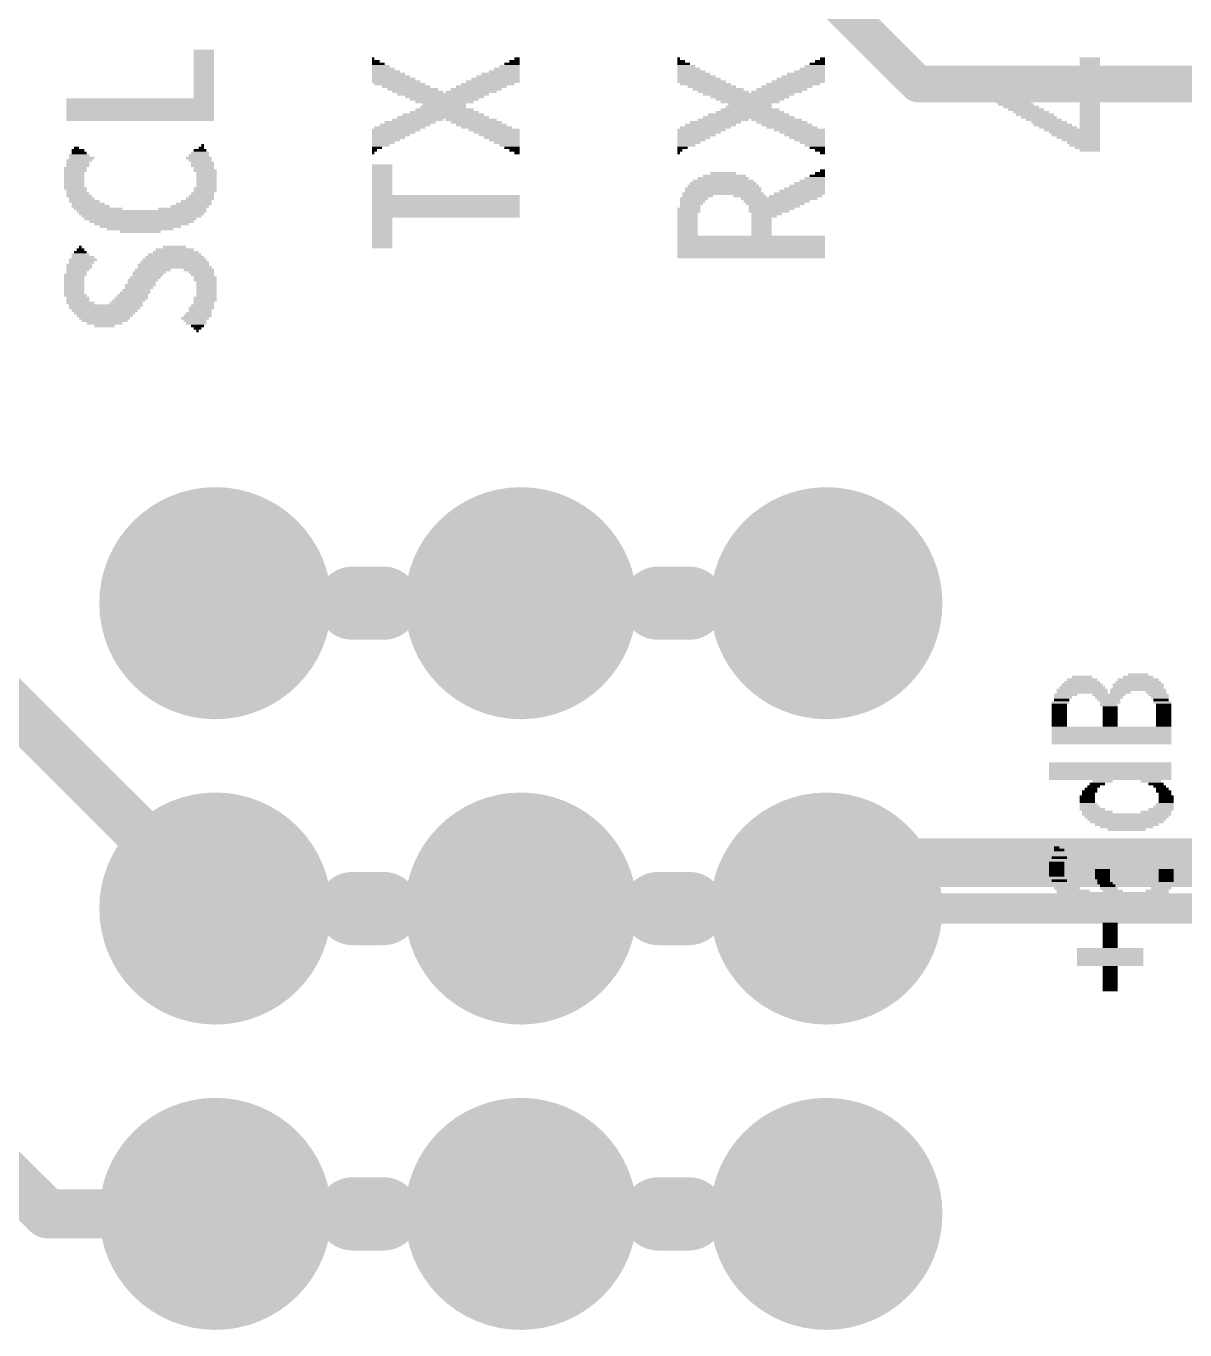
# Model space of a CAD drawing. Extents: x -11 to 71.5, y -12.5 to 39.9.
# Drawn here: x 3.89 to 13.52, y 9.45 to 20.29 of the extents above; entities that cross this region are included whole.
import ezdxf

# ---------------------------------------------------------------- set-up
doc = ezdxf.new("R2010")
doc.units = 0
for name, color, linetype in [('1', 12, 'CONTINUOUS'), ('16', 132, 'CONTINUOUS'), ('17', 110, 'CONTINUOUS'), ('21', 40, 'CONTINUOUS')]:
    doc.layers.add(name, color=color, linetype=linetype)

# ---------------------------------------------------------------- blocks, each defined once
blk = doc.blocks.new('ROUNDP')
at = {"const_width": 0.5}
blk.add_lwpolyline([(0, -0.25, 1), (0, 0.25, 1), (0, -0.25)], format="xyb", dxfattribs=at)
blk = doc.blocks.new('RECT')
blk.add_solid([(-0.5, -0.5), (0.5, -0.5), (-0.5, 0.5), (0.5, 0.5)])

msp = doc.modelspace()

# ---------------------------------------------------------------- linework, layer by layer
at = {"layer": '1'}
for points, const_width in [([(5.461, 12.954), (0.762, 17.653)], 0.4064), ([(13.843, 12.954), (10.541, 12.954)], 0.254)]:
    msp.add_lwpolyline(points, dxfattribs=dict(at, const_width=const_width))
for points, const_width in [([(5.3892, 12.8822, 1), (5.5328, 13.0258)], 0.2032), ([(10.541, 13.0175, 1), (10.541, 12.8905)], 0.127)]:
    msp.add_lwpolyline(points, format="xyb", dxfattribs=dict(at, const_width=const_width))
at = {"layer": '16'}
for points, const_width in [([(11.303, 19.812), (9.906, 21.209)], 0.3048), ([(16.002, 19.812), (11.303, 19.812)], 0.3048), ([(10.922, 13.335), (10.541, 12.954)], 0.4064), ([(22.225, 13.335), (10.922, 13.335)], 0.4064), ([(8.001, 12.954), (5.461, 12.954)], 0.4064), ([(10.541, 12.954), (8.001, 12.954)], 0.4064), ([(2.667, 11.811), (4.064, 10.414)], 0.4064), ([(4.064, 10.414), (5.461, 10.414)], 0.4064), ([(5.461, 10.414), (8.001, 10.414)], 0.4064), ([(8.001, 10.414), (10.541, 10.414)], 0.4064)]:
    msp.add_lwpolyline(points, dxfattribs=dict(at, const_width=const_width))
for points, const_width in [([(11.303, 19.8882, 1), (11.303, 19.7358)], 0.1524), ([(11.2491, 19.7581, 1), (11.3569, 19.8659)], 0.1524), ([(10.922, 13.4366, 1), (10.922, 13.2334)], 0.2032), ([(10.9938, 13.2632, 1), (10.8502, 13.4068)], 0.2032), ([(5.461, 13.0556, 1), (5.461, 12.8524)], 0.2032), ([(8.001, 13.0556, 1), (8.001, 12.8524)], 0.2032), ([(8.001, 12.8524, 1), (8.001, 13.0556)], 0.2032), ([(10.4692, 13.0258, 1), (10.6128, 12.8822)], 0.2032), ([(10.541, 12.8524, 1), (10.541, 13.0556)], 0.2032), ([(4.064, 10.5156, 1), (4.064, 10.3124)], 0.2032), ([(3.9922, 10.3422, 1), (4.1358, 10.4858)], 0.2032), ([(5.461, 10.5156, 1), (5.461, 10.3124)], 0.2032), ([(5.461, 10.3124, 1), (5.461, 10.5156)], 0.2032), ([(8.001, 10.5156, 1), (8.001, 10.3124)], 0.2032), ([(8.001, 10.3124, 1), (8.001, 10.5156)], 0.2032), ([(10.541, 10.3124, 1), (10.541, 10.5156)], 0.2032)]:
    msp.add_lwpolyline(points, format="xyb", dxfattribs=dict(at, const_width=const_width))
at = {"layer": '21', "const_width": 0.6096}
for points in [[(6.604, 15.494), (6.858, 15.494)], [(9.144, 15.494), (9.398, 15.494)], [(6.604, 12.954), (6.858, 12.954)], [(9.144, 12.954), (9.398, 12.954)], [(6.604, 10.414), (6.858, 10.414)], [(9.144, 10.414), (9.398, 10.414)]]:
    msp.add_lwpolyline(points, dxfattribs=at)
at = {"layer": '21', "const_width": 0.3048}
for points in [[(6.604, 15.6464, 1), (6.604, 15.3416)], [(6.858, 15.3416, 1), (6.858, 15.6464)], [(9.144, 15.6464, 1), (9.144, 15.3416)], [(9.398, 15.3416, 1), (9.398, 15.6464)], [(6.604, 13.1064, 1), (6.604, 12.8016)], [(6.858, 12.8016, 1), (6.858, 13.1064)], [(9.144, 13.1064, 1), (9.144, 12.8016)], [(9.398, 12.8016, 1), (9.398, 13.1064)], [(6.604, 10.5664, 1), (6.604, 10.2616)], [(6.858, 10.2616, 1), (6.858, 10.5664)], [(9.144, 10.5664, 1), (9.144, 10.2616)], [(9.398, 10.2616, 1), (9.398, 10.5664)]]:
    msp.add_lwpolyline(points, format="xyb", dxfattribs=at)

# ---------------------------------------------------------------- block references
at = {"layer": '17', "xscale": 1.9304, "yscale": 1.9304}
for p, rotation in [((5.461, 15.494), 90), ((5.461, 15.494), 90), ((8.001, 15.494), 90), ((8.001, 15.494), 90), ((10.541, 15.494), 90), ((10.541, 15.494), 90), ((5.461, 12.954), 270), ((5.461, 12.954), 270), ((8.001, 12.954), 270), ((8.001, 12.954), 270), ((10.541, 12.954), 270), ((10.541, 12.954), 270), ((5.461, 10.414), 90), ((5.461, 10.414), 90), ((8.001, 10.414), 90), ((8.001, 10.414), 90), ((10.541, 10.414), 90), ((10.541, 10.414), 90)]:
    msp.add_blockref('ROUNDP', p, dxfattribs=dict(at, rotation=rotation))
at = {"layer": '21', "yscale": 0.0212}
for p, xscale in [((5.3655, 20.0864), 0.1693), ((5.3655, 20.0652), 0.1693), ((5.3655, 20.044), 0.1693), ((5.3655, 20.0229), 0.1693), ((5.3655, 20.0017), 0.1693), ((5.3655, 19.9805), 0.1693), ((5.3655, 19.9594), 0.1693), ((6.7731, 20.0229), 0.0212), ((6.7942, 20.0017), 0.0635), ((6.8154, 19.9805), 0.1058), ((6.8366, 19.9594), 0.1482), ((7.9054, 19.9594), 0.1693), ((7.9266, 19.9805), 0.127), ((7.9478, 20.0017), 0.0847), ((7.9689, 20.0229), 0.0423), ((9.3341, 20.0017), 0.0635), ((9.313, 20.0229), 0.0212), ((9.3553, 19.9805), 0.1058), ((9.3765, 19.9594), 0.1482), ((10.4453, 19.9594), 0.1693), ((10.4665, 19.9805), 0.127), ((10.4877, 20.0017), 0.0847), ((10.5088, 20.0229), 0.0423), ((12.7312, 20.0229), 0.1693), ((12.7312, 20.0017), 0.1693), ((12.7312, 19.9805), 0.1693), ((12.7312, 19.9594), 0.1693), ((5.3655, 19.9382), 0.1693), ((5.3655, 19.917), 0.1693), ((5.3655, 19.8959), 0.1693), ((5.3655, 19.8747), 0.1693), ((5.3655, 19.8535), 0.1693), ((6.9212, 19.8747), 0.3175), ((6.8577, 19.9382), 0.1905), ((6.8789, 19.917), 0.2328), ((6.9001, 19.8959), 0.2752), ((6.9424, 19.8535), 0.3598), ((7.789, 19.8535), 0.4022), ((7.8102, 19.8747), 0.3598), ((7.8314, 19.8959), 0.3175), ((7.8631, 19.917), 0.254), ((7.8843, 19.9382), 0.2117), ((9.3976, 19.9382), 0.1905), ((9.4188, 19.917), 0.2328), ((9.44, 19.8959), 0.2752), ((9.4611, 19.8747), 0.3175), ((9.4823, 19.8535), 0.3598), ((10.3289, 19.8535), 0.4022), ((10.3501, 19.8747), 0.3598), ((10.3713, 19.8959), 0.3175), ((10.403, 19.917), 0.254), ((10.4242, 19.9382), 0.2117), ((12.4561, 19.8959), 1.2276), ((12.4561, 19.8747), 1.2276), ((12.4561, 19.8535), 1.2276), ((12.7312, 19.9382), 0.1693), ((12.7312, 19.917), 0.1693), ((5.3655, 19.8324), 0.1693), ((5.3655, 19.8112), 0.1693), ((5.3655, 19.79), 0.1693), ((5.3655, 19.7689), 0.1693), ((5.3655, 19.7477), 0.1693), ((6.9636, 19.8324), 0.4021), ((6.9953, 19.8112), 0.4233), ((7.0482, 19.79), 0.4022), ((7.1011, 19.7689), 0.4233), ((7.1435, 19.7477), 0.4233), ((7.5879, 19.7477), 0.4233), ((7.6303, 19.7689), 0.4233), ((7.6726, 19.79), 0.4233), ((7.7255, 19.8112), 0.4445), ((7.7679, 19.8324), 0.4445), ((9.5035, 19.8324), 0.4022), ((9.5352, 19.8112), 0.4233), ((9.5881, 19.79), 0.4022), ((9.641, 19.7689), 0.4233), ((9.6834, 19.7477), 0.4233), ((10.1278, 19.7477), 0.4233), ((10.1702, 19.7689), 0.4233), ((10.2125, 19.79), 0.4233), ((10.2654, 19.8112), 0.4445), ((10.3078, 19.8324), 0.4445), ((12.4561, 19.8324), 1.2276), ((12.4561, 19.8112), 1.2276), ((12.4561, 19.79), 1.2276), ((12.4561, 19.7689), 1.2276), ((12.4561, 19.7477), 1.2276), ((4.8364, 19.6842), 1.2276), ((4.8364, 19.663), 1.2276), ((4.8364, 19.6419), 1.2276), ((4.8364, 19.6207), 1.2276), ((5.3655, 19.7265), 0.1693), ((5.3655, 19.7054), 0.1693), ((7.3551, 19.7265), 0.762), ((7.3657, 19.7054), 0.6561), ((7.3657, 19.6842), 0.5715), ((7.3657, 19.663), 0.4868), ((7.3551, 19.6207), 0.381), ((7.3657, 19.6419), 0.3598), ((9.895, 19.7265), 0.762), ((9.9056, 19.7054), 0.6561), ((9.9056, 19.6842), 0.5715), ((9.9056, 19.663), 0.4868), ((9.895, 19.6207), 0.381), ((9.9056, 19.6419), 0.3598), ((12.4561, 19.7265), 1.2276), ((12.0116, 19.7054), 0.2963), ((12.0539, 19.6842), 0.2963), ((12.0963, 19.663), 0.2963), ((12.1174, 19.6419), 0.2963), ((12.1598, 19.6207), 0.2963), ((12.7312, 19.7054), 0.1693), ((12.7312, 19.6842), 0.1693), ((12.7312, 19.663), 0.1693), ((12.7312, 19.6419), 0.1693), ((12.7312, 19.6207), 0.1693), ((4.8364, 19.5995), 1.2276), ((4.8364, 19.5784), 1.2276), ((4.8364, 19.5572), 1.2276), ((4.8364, 19.536), 1.2276), ((4.8364, 19.5149), 1.2276), ((7.1435, 19.5149), 0.4233), ((7.3551, 19.536), 0.762), ((7.3551, 19.5572), 0.6773), ((7.3657, 19.5784), 0.5715), ((7.3657, 19.5995), 0.4868), ((7.5879, 19.5149), 0.4233), ((9.6834, 19.5149), 0.4233), ((9.895, 19.536), 0.762), ((9.895, 19.5572), 0.6773), ((9.9056, 19.5784), 0.5715), ((9.9056, 19.5995), 0.4868), ((10.1278, 19.5149), 0.4233), ((12.2021, 19.5995), 0.2963), ((12.2444, 19.5784), 0.2963), ((12.2762, 19.5572), 0.3175), ((12.3079, 19.536), 0.2963), ((12.3503, 19.5149), 0.2963), ((12.7312, 19.5995), 0.1693), ((12.7312, 19.5784), 0.1693), ((12.7312, 19.5572), 0.1693), ((12.7312, 19.536), 0.1693), ((12.7312, 19.5149), 0.1693), ((6.9636, 19.4302), 0.4021), ((6.9424, 19.4091), 0.3598), ((6.9953, 19.4514), 0.4233), ((7.0376, 19.4726), 0.4233), ((7.08, 19.4937), 0.4233), ((7.6303, 19.4937), 0.4233), ((7.6726, 19.4726), 0.4233), ((7.7149, 19.4514), 0.4233), ((7.7784, 19.4302), 0.4233), ((7.7996, 19.4091), 0.381), ((9.5035, 19.4302), 0.4022), ((9.4823, 19.4091), 0.3598), ((9.5352, 19.4514), 0.4233), ((9.5775, 19.4726), 0.4233), ((9.6199, 19.4937), 0.4233), ((10.1702, 19.4937), 0.4233), ((10.2125, 19.4726), 0.4233), ((10.2548, 19.4514), 0.4233), ((10.3183, 19.4302), 0.4233), ((10.3395, 19.4091), 0.381), ((12.3926, 19.4937), 0.2963), ((12.4243, 19.4726), 0.3175), ((12.4667, 19.4514), 0.3175), ((12.5831, 19.4302), 0.4657), ((12.6042, 19.4091), 0.4233), ((12.7312, 19.4937), 0.1693), ((12.7312, 19.4726), 0.1693), ((12.7312, 19.4514), 0.1693), ((5.355, 19.3032), 0.0212), ((6.9212, 19.3879), 0.3175), ((6.9001, 19.3667), 0.2752), ((6.8789, 19.3456), 0.2328), ((6.8577, 19.3244), 0.1905), ((6.8366, 19.3032), 0.1482), ((7.8208, 19.3879), 0.3387), ((7.8419, 19.3667), 0.2963), ((7.8631, 19.3456), 0.254), ((7.8843, 19.3244), 0.2117), ((7.9054, 19.3032), 0.1693), ((9.4611, 19.3879), 0.3175), ((9.44, 19.3667), 0.2752), ((9.4188, 19.3456), 0.2328), ((9.3976, 19.3244), 0.1905), ((9.3765, 19.3032), 0.1482), ((10.3607, 19.3879), 0.3387), ((10.3818, 19.3667), 0.2963), ((10.403, 19.3456), 0.254), ((10.4242, 19.3244), 0.2117), ((10.4453, 19.3032), 0.1693), ((12.6148, 19.3879), 0.4022), ((12.636, 19.3667), 0.3598), ((12.6572, 19.3456), 0.3175), ((12.6783, 19.3244), 0.2752), ((12.6889, 19.3032), 0.254), ((4.3496, 19.1974), 0.2117), ((4.3284, 19.2186), 0.1693), ((4.3178, 19.2609), 0.1058), ((4.3284, 19.2397), 0.127), ((4.3072, 19.2821), 0.0423), ((5.3232, 19.1974), 0.2117), ((5.3232, 19.2186), 0.1693), ((5.3338, 19.2397), 0.1482), ((5.3338, 19.2609), 0.1058), ((5.3444, 19.2821), 0.0423), ((6.8048, 19.2821), 0.0847), ((6.7836, 19.2609), 0.0423), ((6.7731, 19.2397), 0.0212), ((7.9266, 19.2821), 0.127), ((7.9478, 19.2609), 0.0847), ((7.9689, 19.2397), 0.0423), ((9.3447, 19.2821), 0.0847), ((9.3235, 19.2609), 0.0423), ((9.313, 19.2397), 0.0212), ((10.4665, 19.2821), 0.127), ((10.4877, 19.2609), 0.0847), ((10.5088, 19.2397), 0.0423), ((12.7101, 19.2821), 0.2117), ((12.7312, 19.2609), 0.1693), ((4.2967, 19.1127), 0.1905), ((4.2967, 19.0916), 0.1905), ((4.3284, 19.1762), 0.2117), ((4.3178, 19.1551), 0.1905), ((4.3178, 19.1339), 0.1905), ((5.3338, 19.1762), 0.1905), ((5.355, 19.1551), 0.1905), ((5.355, 19.1339), 0.1905), ((5.3655, 19.1127), 0.1693), ((5.3761, 19.0916), 0.1905), ((6.8471, 19.1339), 0.1693), ((6.8471, 19.1127), 0.1693), ((6.8471, 19.0916), 0.1693), ((10.5088, 19.0916), 0.0423), ((4.2861, 19.0704), 0.1693), ((4.2861, 19.0492), 0.1693), ((4.2861, 19.0281), 0.1693), ((4.2861, 19.0069), 0.1693), ((4.2861, 18.9857), 0.1693), ((5.3867, 19.0704), 0.1693), ((5.3867, 19.0492), 0.1693), ((5.3867, 19.0281), 0.1693), ((5.3867, 19.0069), 0.1693), ((5.3867, 18.9857), 0.1693), ((6.8471, 19.0704), 0.1693), ((6.8471, 19.0492), 0.1693), ((6.8471, 19.0281), 0.1693), ((6.8471, 19.0069), 0.1693), ((6.8471, 18.9857), 0.1693), ((9.6834, 18.9857), 0.5503), ((9.6834, 19.0069), 0.508), ((9.6834, 19.0281), 0.4233), ((9.6939, 19.0492), 0.3598), ((9.6834, 19.0704), 0.2117), ((10.403, 18.9857), 0.254), ((10.4242, 19.0069), 0.2117), ((10.4453, 19.0281), 0.1693), ((10.4665, 19.0492), 0.127), ((10.4877, 19.0704), 0.0847), ((4.2861, 18.9646), 0.1693), ((4.2967, 18.9434), 0.1905), ((4.3072, 18.9222), 0.1693), ((4.3178, 18.9011), 0.1905), ((4.3284, 18.8799), 0.2117), ((5.3444, 18.8799), 0.2117), ((5.355, 18.9011), 0.1905), ((5.3761, 18.9434), 0.1905), ((5.3761, 18.9222), 0.1905), ((5.3867, 18.9646), 0.1693), ((6.8471, 18.9646), 0.1693), ((6.8471, 18.9434), 0.1693), ((6.8471, 18.9222), 0.1693), ((6.8471, 18.9011), 0.1693), ((7.3763, 18.8799), 1.2276), ((9.4717, 18.8799), 0.254), ((9.6834, 18.9011), 0.6773), ((9.6834, 18.9434), 0.635), ((9.6834, 18.9222), 0.635), ((9.6834, 18.9646), 0.5926), ((9.9056, 18.8799), 0.2752), ((10.2866, 18.8799), 0.4445), ((10.3183, 18.9011), 0.4233), ((10.3395, 18.9222), 0.381), ((10.3607, 18.9434), 0.3387), ((10.3818, 18.9646), 0.2963), ((4.3496, 18.8587), 0.2117), ((4.3707, 18.8376), 0.254), ((4.4025, 18.8164), 0.2752), ((4.4237, 18.7952), 0.3175), ((4.4872, 18.7741), 0.4022), ((4.847, 18.7529), 1.0795), ((5.1856, 18.7741), 0.4021), ((5.2491, 18.7952), 0.3175), ((5.2809, 18.8164), 0.2963), ((5.302, 18.8376), 0.254), ((5.3338, 18.8587), 0.2328), ((7.3763, 18.8587), 1.2276), ((7.3763, 18.8376), 1.2276), ((7.3763, 18.8164), 1.2276), ((7.3763, 18.7952), 1.2276), ((7.3763, 18.7741), 1.2276), ((7.3763, 18.7529), 1.2276), ((9.3976, 18.7741), 0.1905), ((9.3976, 18.7529), 0.1905), ((9.4294, 18.8376), 0.2117), ((9.4188, 18.8164), 0.1905), ((9.44, 18.8587), 0.2328), ((9.4082, 18.7952), 0.1693), ((10.149, 18.8587), 0.635), ((10.1278, 18.8376), 0.5503), ((10.1173, 18.8164), 0.4868), ((10.0643, 18.7529), 0.3387), ((10.1067, 18.7952), 0.4233), ((10.0855, 18.7741), 0.381), ((4.847, 18.7318), 1.0371), ((4.847, 18.7106), 0.9948), ((4.8364, 18.6894), 0.9313), ((4.847, 18.6683), 0.8678), ((4.847, 18.6471), 0.7831), ((7.3763, 18.7318), 1.2276), ((7.3763, 18.7106), 1.2276), ((6.8471, 18.6894), 0.1693), ((6.8471, 18.6683), 0.1693), ((6.8471, 18.6471), 0.1693), ((9.387, 18.7318), 0.1693), ((9.387, 18.7106), 0.1693), ((9.387, 18.6894), 0.1693), ((9.387, 18.6683), 0.1693), ((9.387, 18.6471), 0.1693), ((10.0432, 18.7318), 0.254), ((10.022, 18.7106), 0.2117), ((10.0008, 18.6894), 0.1693), ((10.0008, 18.6683), 0.1693), ((10.0008, 18.6471), 0.1693), ((4.8364, 18.6259), 0.6773), ((4.8364, 18.6048), 0.5503), ((4.8364, 18.5836), 0.3387), ((6.8471, 18.6259), 0.1693), ((6.8471, 18.6048), 0.1693), ((6.8471, 18.5836), 0.1693), ((6.8471, 18.5624), 0.1693), ((6.8471, 18.5413), 0.1693), ((9.387, 18.6259), 0.1693), ((9.387, 18.6048), 0.1693), ((9.387, 18.5836), 0.1693), ((9.387, 18.5624), 0.1693), ((9.9162, 18.5413), 1.2276), ((10.0008, 18.6259), 0.1693), ((10.0008, 18.6048), 0.1693), ((10.0008, 18.5836), 0.1693), ((10.0008, 18.5624), 0.1693), ((4.339, 18.4354), 0.0635), ((4.339, 18.4566), 0.0212), ((5.1221, 18.4354), 0.3175), ((5.1221, 18.4566), 0.1905), ((6.8471, 18.5201), 0.1693), ((6.8471, 18.4989), 0.1693), ((6.8471, 18.4778), 0.1693), ((6.8471, 18.4566), 0.1693), ((9.9162, 18.5201), 1.2276), ((9.9162, 18.4989), 1.2276), ((9.9162, 18.4778), 1.2276), ((9.9162, 18.4566), 1.2276), ((9.9162, 18.4354), 1.2276), ((4.3496, 18.3296), 0.2117), ((4.3602, 18.3508), 0.2328), ((4.339, 18.3931), 0.1482), ((4.3602, 18.3719), 0.1905), ((4.339, 18.4143), 0.1058), ((5.1221, 18.3296), 0.5715), ((5.1221, 18.3508), 0.5291), ((5.1221, 18.3719), 0.4868), ((5.1221, 18.3931), 0.4445), ((5.1327, 18.4143), 0.381), ((9.9162, 18.4143), 1.2276), ((9.9162, 18.3931), 1.2276), ((9.9162, 18.3719), 1.2276), ((4.2967, 18.2238), 0.1905), ((4.3284, 18.3084), 0.2117), ((4.3284, 18.2873), 0.2117), ((4.3178, 18.2661), 0.1905), ((4.3072, 18.2449), 0.1693), ((4.9105, 18.2449), 0.2752), ((4.8999, 18.2238), 0.254), ((4.9422, 18.2661), 0.2963), ((5.1115, 18.3084), 0.5926), ((5.1221, 18.2873), 0.6138), ((5.3232, 18.2661), 0.254), ((5.3444, 18.2449), 0.2117), ((5.355, 18.2238), 0.1905), ((4.2861, 18.2026), 0.1693), ((4.2861, 18.1814), 0.1693), ((4.2861, 18.1603), 0.1693), ((4.2861, 18.1391), 0.1693), ((4.2861, 18.1179), 0.1693), ((4.8364, 18.1391), 0.254), ((4.8258, 18.1179), 0.2328), ((4.8576, 18.1814), 0.254), ((4.847, 18.1603), 0.2328), ((4.8787, 18.2026), 0.254), ((5.3761, 18.2026), 0.1905), ((5.3761, 18.1814), 0.1905), ((5.3867, 18.1603), 0.1693), ((5.3867, 18.1391), 0.1693), ((5.3867, 18.1179), 0.1693), ((4.2861, 18.0968), 0.1693), ((4.2861, 18.0756), 0.1693), ((4.2967, 18.0544), 0.1905), ((4.3178, 18.0333), 0.1905), ((4.3178, 18.0121), 0.1905), ((4.7411, 18.0121), 0.2752), ((4.7623, 18.0333), 0.2752), ((4.7729, 18.0544), 0.254), ((4.7941, 18.0756), 0.254), ((4.8046, 18.0968), 0.2328), ((5.3761, 18.0333), 0.1905), ((5.3761, 18.0121), 0.1905), ((5.3867, 18.0968), 0.1693), ((5.3867, 18.0756), 0.1693), ((5.3867, 18.0544), 0.1693), ((4.339, 17.9909), 0.2328), ((4.5507, 17.9698), 0.6138), ((4.5401, 17.9486), 0.5926), ((4.5401, 17.9274), 0.5503), ((4.5401, 17.9063), 0.508), ((4.5401, 17.8851), 0.4657), ((4.72, 17.9909), 0.2752), ((5.3126, 17.8851), 0.2328), ((5.3232, 17.9063), 0.2117), ((5.3444, 17.9486), 0.2117), ((5.3338, 17.9274), 0.1905), ((5.355, 17.9698), 0.1905), ((5.3655, 17.9909), 0.1693), ((4.5401, 17.8639), 0.4233), ((4.5401, 17.8428), 0.381), ((4.5401, 17.8216), 0.2963), ((4.5401, 17.8005), 0.1693), ((5.2915, 17.8639), 0.2328), ((5.2915, 17.8428), 0.1905), ((5.302, 17.8216), 0.1693), ((5.3126, 17.8005), 0.1058), ((5.3126, 17.7793), 0.0635), ((5.3126, 17.7581), 0.0212), ((12.6677, 14.8584), 0.254), ((12.6677, 14.8796), 0.1693), ((13.1334, 14.8584), 0.3387), ((13.1334, 14.8796), 0.254), ((13.1334, 14.9007), 0.1693), ((12.6677, 14.7737), 0.4233), ((12.6677, 14.7526), 0.4233), ((12.6677, 14.7949), 0.381), ((12.6677, 14.8161), 0.3387), ((12.6677, 14.8372), 0.2963), ((13.1334, 14.7737), 0.4656), ((12.9852, 14.7526), 0.1693), ((13.1334, 14.8161), 0.4233), ((13.1334, 14.7949), 0.4233), ((13.1334, 14.8372), 0.381), ((13.2816, 14.7526), 0.1693), ((12.4878, 14.6679), 0.1482), ((12.4773, 14.6467), 0.127), ((12.509, 14.7102), 0.1482), ((12.4984, 14.6891), 0.127), ((12.5302, 14.7314), 0.1905), ((12.89, 14.7314), 0.2752), ((12.89, 14.7102), 0.2328), ((12.89, 14.6891), 0.1905), ((12.89, 14.6467), 0.1482), ((12.9006, 14.6679), 0.1693), ((13.3027, 14.7314), 0.1693), ((13.3133, 14.7102), 0.1482), ((13.3239, 14.6891), 0.127), ((13.3345, 14.6679), 0.1482), ((13.3451, 14.6467), 0.127), ((12.4773, 14.6256), 0.127), ((12.4773, 14.6044), 0.127), ((12.4773, 14.5833), 0.127), ((12.4773, 14.5621), 0.127), ((12.4773, 14.5409), 0.127), ((12.9006, 14.6256), 0.127), ((12.9006, 14.6044), 0.127), ((12.9006, 14.5833), 0.127), ((12.9006, 14.5621), 0.127), ((12.9006, 14.5409), 0.127), ((13.3451, 14.6256), 0.127), ((13.3451, 14.6044), 0.127), ((13.3451, 14.5833), 0.127), ((13.3451, 14.5621), 0.127), ((13.3451, 14.5409), 0.127), ((12.4773, 14.5198), 0.127), ((12.4773, 14.4986), 0.127), ((12.4773, 14.4774), 0.127), ((12.9112, 14.4563), 0.9948), ((12.9112, 14.4351), 0.9948), ((12.9006, 14.5198), 0.127), ((12.9006, 14.4986), 0.127), ((12.9006, 14.4774), 0.127), ((13.3451, 14.5198), 0.127), ((13.3451, 14.4986), 0.127), ((13.3451, 14.4774), 0.127), ((12.9112, 14.4139), 0.9948), ((12.9112, 14.3928), 0.9948), ((12.9112, 14.3716), 0.9948), ((12.9112, 14.3504), 0.9948), ((12.9112, 14.3293), 0.9948), ((12.9006, 14.1599), 1.016), ((12.9006, 14.1388), 1.016), ((12.9006, 14.1176), 1.016), ((12.9006, 14.0964), 1.016), ((12.9006, 14.0753), 1.016), ((12.9006, 14.0541), 1.016), ((12.9006, 14.0329), 1.016), ((12.7947, 13.9906), 0.127), ((12.8371, 14.0118), 0.1693), ((13.2392, 14.0118), 0.1693), ((13.2816, 13.9906), 0.127), ((12.7101, 13.8848), 0.127), ((12.7312, 13.9271), 0.127), ((12.7207, 13.9059), 0.1058), ((12.7418, 13.9483), 0.1058), ((12.763, 13.9694), 0.1058), ((13.3133, 13.9694), 0.1058), ((13.3345, 13.9483), 0.1058), ((13.3451, 13.9271), 0.127), ((13.3556, 13.9059), 0.1058), ((13.3662, 13.8848), 0.127), ((12.7312, 13.8001), 0.1693), ((12.7524, 13.7789), 0.2117), ((12.7101, 13.8636), 0.127), ((12.7101, 13.8424), 0.127), ((12.7207, 13.8213), 0.1482), ((13.3239, 13.7789), 0.2117), ((13.3451, 13.8001), 0.1693), ((13.3556, 13.8213), 0.1482), ((13.3662, 13.8636), 0.127), ((13.3662, 13.8424), 0.127), ((12.7947, 13.7578), 0.254), ((13.0381, 13.7366), 0.7408), ((13.0381, 13.7155), 0.6985), ((13.0381, 13.6943), 0.6561), ((13.0381, 13.6731), 0.6138), ((13.2816, 13.7578), 0.254), ((13.0381, 13.652), 0.5291), ((13.0381, 13.6308), 0.4445), ((13.0381, 13.6096), 0.3175), ((12.4561, 13.4615), 0.0423), ((12.4773, 13.4403), 0.0847), ((13.0911, 13.4403), 0.4656), ((13.0911, 13.4615), 0.4233), ((13.0911, 13.4826), 0.3387), ((13.0911, 13.5038), 0.2117), ((12.4667, 13.3556), 0.1482), ((12.4561, 13.3345), 0.127), ((12.4878, 13.4191), 0.1482), ((12.4878, 13.398), 0.1482), ((12.4773, 13.3768), 0.127), ((13.0911, 13.3768), 0.5926), ((12.9006, 13.3556), 0.2117), ((12.8794, 13.3345), 0.1693), ((13.0911, 13.398), 0.5503), ((13.0911, 13.4191), 0.508), ((13.2921, 13.3556), 0.2328), ((13.3239, 13.3345), 0.1693), ((12.4561, 13.3133), 0.127), ((12.4561, 13.2921), 0.127), ((12.4561, 13.271), 0.127), ((12.4561, 13.2498), 0.127), ((12.4561, 13.2286), 0.127), ((12.8582, 13.3133), 0.1693), ((12.8477, 13.2921), 0.1482), ((12.8371, 13.271), 0.127), ((12.8371, 13.2498), 0.127), ((12.8371, 13.2286), 0.127), ((13.3345, 13.3133), 0.1482), ((13.3556, 13.2921), 0.1482), ((13.3662, 13.271), 0.127), ((13.3662, 13.2498), 0.127), ((13.3662, 13.2286), 0.127), ((12.4667, 13.2075), 0.1482), ((12.4773, 13.1863), 0.127), ((12.4984, 13.1651), 0.1693), ((12.509, 13.144), 0.1905), ((12.5407, 13.1228), 0.2117), ((12.8371, 13.2075), 0.127), ((12.8582, 13.1651), 0.127), ((12.8477, 13.1863), 0.1058), ((12.8794, 13.144), 0.127), ((12.89, 13.1228), 0.1482), ((13.3239, 13.1228), 0.1693), ((13.3345, 13.144), 0.1482), ((13.3556, 13.1651), 0.1482), ((13.3662, 13.2075), 0.127), ((13.3662, 13.1863), 0.127), ((12.9217, 13.0805), 0.9313), ((12.5937, 13.1016), 0.2752), ((12.9323, 13.0593), 0.8678), ((12.9323, 13.0381), 0.8255), ((12.9323, 13.017), 0.7408), ((12.9217, 13.1016), 0.1693), ((13.2921, 13.1016), 0.1905), ((12.9429, 12.9958), 0.6773), ((12.9429, 12.9746), 0.5503), ((12.9535, 12.9535), 0.3598), ((12.9006, 12.8265), 0.127), ((12.9006, 12.8053), 0.127), ((12.9006, 12.7842), 0.127), ((12.9006, 12.763), 0.127), ((12.9006, 12.7418), 0.127), ((12.9006, 12.7207), 0.127), ((12.9006, 12.6995), 0.127), ((12.9006, 12.6148), 0.5503), ((12.9006, 12.5937), 0.5503), ((12.9006, 12.5725), 0.5503), ((12.9006, 12.6783), 0.127), ((12.9006, 12.6572), 0.127), ((12.9006, 12.636), 0.127), ((12.9006, 12.5513), 0.5503), ((12.9006, 12.5302), 0.5503), ((12.9006, 12.509), 0.5503), ((12.9006, 12.4878), 0.5503), ((12.9006, 12.4667), 0.127), ((12.9006, 12.4455), 0.127), ((12.9006, 12.4243), 0.127), ((12.9006, 12.4032), 0.127), ((12.9006, 12.382), 0.127), ((12.9006, 12.3608), 0.127), ((12.9006, 12.3397), 0.127), ((12.9006, 12.3185), 0.127), ((12.9006, 12.2973), 0.127), ((12.9006, 12.2762), 0.127)]:
    msp.add_blockref('RECT', p, dxfattribs=dict(at, xscale=xscale))

doc.saveas('drawing.dxf')
